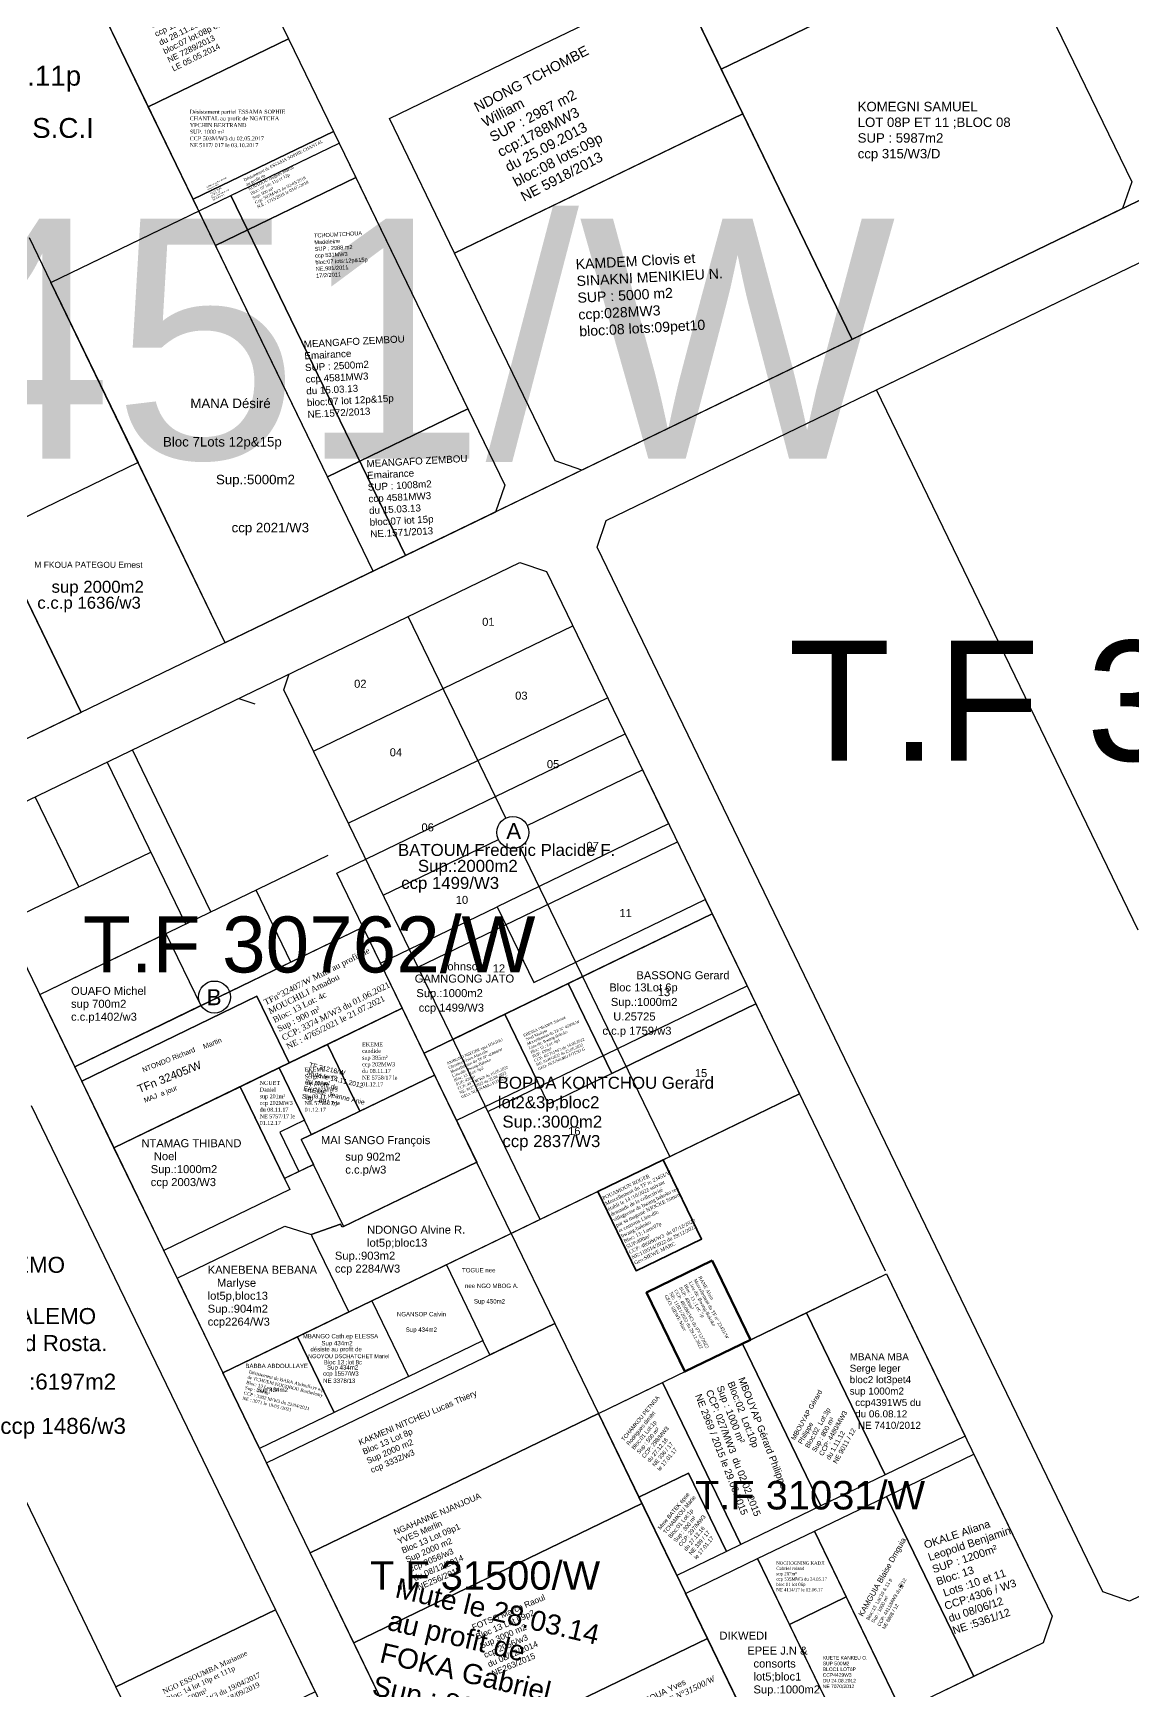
# Model space of a CAD drawing. Header units: millimetres. Extents: x 590121 to 927379, y 438565 to 1441738.
# Drawn here: x 925774.1 to 926048.8, y 1439923.9 to 1440338.2 of the extents above; entities that cross this region are included whole.
import ezdxf

# ---------------------------------------------------------------- set-up
doc = ezdxf.new("R2010")
doc.units = ezdxf.units.MM
doc.header["$LTSCALE"] = 10
for name, color, linetype in [('end maj 26 02 2021', 30, 'Continuous'), ('MAJ AVRIL 2021', 7, 'Continuous'), ('MAJ JUILLET 2021', 7, 'Continuous')]:
    doc.layers.add(name, color=color, linetype=linetype)
doc.styles.get("Standard").update_dxf_attribs({"font": 'arial.ttf'})
doc.styles.add('Times 1.0', font='times.ttf', dxfattribs={"width": 0.99, "height": 1})

msp = doc.modelspace()

# ---------------------------------------------------------------- linework, layer by layer
at = {"flags": 128}
for points in [[(925907.77, 1440100.66), (925918.66, 1440078.16), (925902.89, 1440070.53), (925891.99, 1440093.02)], [(925891.99, 1440093.02), (925900.14, 1440076.2), (925879.91, 1440066.42), (925871.77, 1440083.24)], [(925942.56, 1439936.97), (925958.9, 1439903.22), (925922.89, 1439885.79), (925906.55, 1439919.55)]]:
    msp.add_lwpolyline(points, close=True, dxfattribs=at)
at = {"color": 6, "lineweight": 35, "flags": 128}
msp.add_lwpolyline([(925931.54, 1440056.62), (925941.12, 1440036.81), (925924.75, 1440028.89), (925915.18, 1440048.7)], close=True, dxfattribs=at)
at = {"color": 0, "lineweight": 50, "flags": 128}
msp.add_lwpolyline([(925943.73, 1440031.41), (925953.31, 1440011.61), (925936.94, 1440003.69), (925927.36, 1440023.49)], close=True, dxfattribs=at)
at = {"color": 0, "flags": 128}
for points in [[(925987.34, 1440028.08), (926028.73, 1439942.57), (926026.41, 1439935.89), (925958.9, 1439903.21), (925915.33, 1439993.23)], [(925915.33, 1439993.23), (925931.33, 1440000.97), (925950.93, 1439960.47), (925947.34, 1439958.73), (925937.85, 1439978.33), (925925.45, 1439972.33)]]:
    msp.add_lwpolyline(points, close=True, dxfattribs=at)
msp.add_lwpolyline([(925951.33, 1440010.65), (925970.94, 1439970.15), (925950.93, 1439960.47), (925931.33, 1440000.97)], dxfattribs=at)
at = {"layer": 'end maj 26 02 2021', "linetype": 'ByBlock'}
for p, q in [((926208.25, 1440372.75), (925754.59, 1440153.17)), ((925984.82, 1440249.05), (926218.85, 1440362.32)), ((925879.41, 1440283.21), (925951.42, 1440318.06)), ((925951.42, 1440318.06), (925978.71, 1440261.66)), ((925778.53, 1440275.86), (925823.49, 1440297.65)), ((925773.09, 1440287.11), (925778.53, 1440275.86)), ((925904.52, 1440231.31), (925879.41, 1440283.21)), ((925778.53, 1440275.86), (925800.32, 1440230.85)), ((925978.71, 1440261.66), (925911.2, 1440228.99)), ((926050.17, 1440114.04), (925984.82, 1440249.05)), ((925800.32, 1440230.85), (925728.31, 1440196)), ((925822.1, 1440185.85), (925800.32, 1440230.85)), ((925911.2, 1440228.99), (925904.52, 1440231.31)), ((925786.1, 1440168.42), (925764.32, 1440213.42)), ((925892.2, 1440142.01), (925867.81, 1440192.41)), ((925844.12, 1440158.73), (925908.93, 1440190.1)), ((925900.75, 1440041.72), (925836.71, 1440174.03)), ((925852.83, 1440140.73), (925917.64, 1440172.09)), ((925849.98, 1440128.24), (925921.99, 1440163.09)), ((925921.99, 1440163.09), (925932.88, 1440140.59)), ((925818.55, 1440118.59), (925798.95, 1440159.09)), ((925812.25, 1440115.54), (925792.65, 1440156.04)), ((925897.55, 1440140.15), (925926.35, 1440154.09)), ((925785.53, 1440124.82), (925774.64, 1440147.32)), ((925932.88, 1440140.59), (925890.02, 1440119.85)), ((925861.54, 1440122.72), (925890.35, 1440136.67)), ((925870.26, 1440104.72), (925935.06, 1440136.09)), ((925933.15, 1440057.4), (925895.69, 1440134.81)), ((925767.08, 1440115.89), (925803.54, 1440133.53)), ((925775.8, 1440097.89), (925847.8, 1440132.75)), ((925860.88, 1440105.74), (925849.98, 1440128.24)), ((925838.52, 1440106.03), (925829.8, 1440124.03)), ((925899.17, 1440100.94), (925942.03, 1440121.69)), ((925942.03, 1440121.69), (925943.78, 1440118.09)), ((925860.88, 1440105.74), (925890.02, 1440119.85)), ((925943.78, 1440118.09), (925871.77, 1440083.24)), ((925878.97, 1440086.72), (925943.78, 1440118.09)), ((925890.02, 1440119.85), (925899.17, 1440100.94)), ((925943.78, 1440118.09), (925965.56, 1440073.08)), ((925784.51, 1440079.89), (925856.52, 1440114.74)), ((925807.3, 1440113.14), (925816.01, 1440095.14)), ((925907.76, 1440100.68), (925918.65, 1440078.17)), ((925918.66, 1440078.16), (925907.77, 1440100.66)), ((925784.51, 1440079.89), (925775.8, 1440097.89)), ((925830.03, 1440097.48), (925786.25, 1440076.29)), ((925838.09, 1440080.83), (925830.03, 1440097.48)), ((925887.68, 1440068.72), (925952.49, 1440100.09)), ((925816.01, 1440095.14), (925784.51, 1440079.89)), ((925918.65, 1440078.17), (925954.65, 1440095.6)), ((925954.67, 1440095.59), (925918.66, 1440078.16)), ((925784.51, 1440079.89), (925784.51, 1440079.89)), ((925786.25, 1440076.29), (925784.51, 1440079.89)), ((925794.31, 1440059.64), (925786.25, 1440076.29)), ((925841.11, 1440061.65), (925874.42, 1440077.77)), ((925825.81, 1440074.89), (925838.26, 1440049.17)), ((925773.65, 1440070.19), (925834.64, 1439944.17)), ((925841.11, 1440061.65), (925851.62, 1440039.93)), ((925836.83, 1440051.91), (925844.12, 1440055.43)), ((925884.93, 1440056.05), (925851.29, 1440039.77)), ((925851.62, 1440039.93), (925884.93, 1440056.05)), ((925794.8, 1439924.89), (925733.81, 1440050.91)), ((925838.26, 1440049.17), (925806.76, 1440033.94)), ((925810.11, 1440027.01), (925837.02, 1440040.03)), ((925837.02, 1440040.03), (925843.57, 1440037.96)), ((925843.57, 1440037.96), (925850.93, 1440040.51)), ((925850.93, 1440040.51), (925843.57, 1440037.96)), ((925851.29, 1440039.77), (925850.93, 1440040.51)), ((925843.57, 1440037.96), (925843.83, 1440037.43)), ((925852.96, 1440018.58), (925843.83, 1440037.43)), ((925893.55, 1440038.23), (925904.44, 1440015.73)), ((925877.35, 1440030.39), (925886.5, 1440011.49)), ((925858.75, 1440021.39), (925867.9, 1440002.49)), ((925904.44, 1440015.73), (925888.24, 1440007.89)), ((925849.3, 1439993.48), (925840.15, 1440012.38)), ((925867.9, 1440002.49), (925886.5, 1440011.49)), ((925888.24, 1440007.89), (925886.5, 1440011.49)), ((925830.69, 1439984.48), (925821.54, 1440003.38)), ((925867.9, 1440002.49), (925849.3, 1439993.48)), ((925849.3, 1439993.48), (925830.69, 1439984.48)), ((925834.64, 1439944.17), (925794.8, 1439924.89))]:
    msp.add_line(p, q, dxfattribs=at)
at = {"layer": 'end maj 26 02 2021', "color": 3, "linetype": 'ByBlock'}
for p, q in [((925917.31, 1440216.38), (926218.85, 1440362.32)), ((925914.99, 1440209.7), (925917.31, 1440216.38)), ((926041.33, 1439948.67), (925914.99, 1440209.7)), ((925760.69, 1440140.57), (925895.71, 1440205.92)), ((925895.71, 1440205.92), (925902.39, 1440203.6)), ((925902.39, 1440203.6), (925986.97, 1440028.84)), ((925836.71, 1440174.03), (925838.1, 1440178.04)), ((925825.5, 1440171.94), (925829.51, 1440170.55)), ((925836.83, 1439971.79), (925758.37, 1440133.89)), ((925893.55, 1440038.23), (925860.88, 1440105.74)), ((925866.32, 1440094.49), (925838.09, 1440080.83)), ((925838.09, 1440080.83), (925794.31, 1440059.64)), ((926319.94, 1440077.96), (926048.01, 1439946.34)), ((925794.31, 1440059.64), (925825.81, 1440074.89)), ((925858.75, 1440021.39), (925965.56, 1440073.08)), ((925806.76, 1440033.94), (925794.31, 1440059.64)), ((925810.11, 1440027.01), (925821.54, 1440003.38)), ((925840.15, 1440012.38), (925858.75, 1440021.39)), ((925840.15, 1440012.38), (925821.54, 1440003.38)), ((926048.01, 1439946.34), (926041.33, 1439948.67))]:
    msp.add_line(p, q, dxfattribs=at)
at = {"layer": 'end maj 26 02 2021', "linetype": 'ByBlock', "ltscale": 0.0014}
for p, q in [((925823.54, 1440297.64), (925850.54, 1440310.7)), ((925850.54, 1440310.71), (925891.92, 1440225.19)), ((925867.12, 1440207.62), (925823.54, 1440297.64)), ((925891.92, 1440225.19), (925889.59, 1440218.5)), ((925937.11, 1439948.22), (925955.11, 1439956.94)), ((925955.11, 1439956.94), (925976.9, 1439911.92)), ((925958.9, 1439903.21), (925937.11, 1439948.22))]:
    msp.add_line(p, q, dxfattribs=at)
at = {"layer": 'end maj 26 02 2021', "color": 7, "linetype": 'ByBlock'}
for p, q in [((925775.8, 1440097.89), (925807.3, 1440113.14)), ((925856.52, 1440114.74), (925866.32, 1440094.49)), ((925965.56, 1440073.08), (925893.55, 1440038.23)), ((925893.55, 1440038.23), (925821.54, 1440003.38))]:
    msp.add_line(p, q, dxfattribs=at)
at = {"layer": 'end maj 26 02 2021', "color": 3, "linetype": 'ByBlock', "ltscale": 0.0014, "flags": 128}
msp.add_lwpolyline([(925714.14, 1440503.13), (926158.15, 1440477.71), (926165.32, 1440472.92), (926210.57, 1440379.43), (926208.25, 1440372.75), (925859.05, 1440203.73)], close=True, dxfattribs=at)
msp.add_lwpolyline([(925714.14, 1440503.13), (926158.15, 1440477.71), (926165.32, 1440472.92), (926210.57, 1440379.43), (926208.25, 1440372.75), (925859.05, 1440203.73)], close=True, dxfattribs=at)
at = {"layer": 'end maj 26 02 2021', "color": 3, "linetype": 'ByBlock', "lineweight": -3, "ltscale": 0.0014, "flags": 128}
for points in [[(925714.14, 1440503.13), (926158.15, 1440477.71), (926165.32, 1440472.92), (926210.57, 1440379.43), (926208.25, 1440372.75), (925859.05, 1440203.73)], [(925764.32, 1440213.42), (925786.1, 1440168.42), (925768.1, 1440159.71), (925746.31, 1440204.71)], [(925830.03, 1440097.48), (925838.09, 1440080.83), (925794.31, 1440059.64), (925786.25, 1440076.29)], [(925915.33, 1439993.23), (925958.9, 1439903.22), (925891.38, 1439870.54), (925884.71, 1439872.86), (925843.32, 1439958.38)], [(925834.64, 1439944.17), (925872.11, 1439866.76), (925869.79, 1439860.08), (925834.45, 1439842.98), (925794.8, 1439924.89)]]:
    msp.add_lwpolyline(points, close=True, dxfattribs=at)
at = {"layer": 'end maj 26 02 2021', "linetype": 'ByBlock', "ltscale": 0.0014, "flags": 128}
for points in [[(926007.14, 1440386.52), (926018.05, 1440364.02), (925946.04, 1440329.17), (925935.15, 1440351.67)], [(925837.94, 1440336.75), (925854.72, 1440302.08), (925819.66, 1440285.11), (925802.89, 1440319.78)], [(925987.34, 1440028.08), (926006.95, 1439987.58), (925986.94, 1439977.89), (925967.34, 1440018.4)], [(925967.34, 1440018.4), (925986.94, 1439977.9), (925970.94, 1439970.15), (925951.34, 1440010.66)], [(925904.44, 1440015.73), (925915.33, 1439993.23), (925843.32, 1439958.38), (925832.43, 1439980.88)], [(925915.33, 1439993.23), (925926.22, 1439970.73), (925854.21, 1439935.88), (925843.32, 1439958.38)], [(926009.12, 1439983.08), (926028.73, 1439942.57), (926026.41, 1439935.89), (926009.08, 1439927.5), (925987.3, 1439972.51)], [(925987.3, 1439972.51), (926009.08, 1439927.5), (925991.08, 1439918.79), (925969.3, 1439963.8)], [(925926.22, 1439970.73), (925942.56, 1439936.97), (925870.55, 1439902.12), (925854.21, 1439935.88)], [(925977.23, 1439947.38), (925991.07, 1439918.78), (925976.9, 1439911.92), (925963.06, 1439940.52)]]:
    msp.add_lwpolyline(points, close=True, dxfattribs=at)
at = {"layer": 'end maj 26 02 2021', "linetype": 'ByBlock', "flags": 128}
msp.add_lwpolyline([(926018.05, 1440364.02), (926048.55, 1440301.01), (926046.22, 1440294.33), (925978.71, 1440261.66), (925946.04, 1440329.17)], close=True, dxfattribs=at)
at = {"layer": 'end maj 26 02 2021', "linetype": 'ByBlock', "lineweight": -3, "ltscale": 0.0014, "flags": 128}
for points in [[(925826.76, 1440359.86), (925837.94, 1440336.75), (925802.89, 1440319.78), (925791.7, 1440342.89)], [(925826.76, 1440359.86), (925837.94, 1440336.75), (925802.89, 1440319.78), (925791.7, 1440342.89)], [(925935.15, 1440351.67), (925951.42, 1440318.06), (925915.41, 1440300.64), (925879.41, 1440283.21), (925863.14, 1440316.83), (925899.15, 1440334.25)]]:
    msp.add_lwpolyline(points, close=True, dxfattribs=at)
at = {"layer": 'end maj 26 02 2021', "color": 150, "linetype": 'ByBlock', "lineweight": -3, "ltscale": 0.0014, "flags": 128}
for points in [[(925837.94, 1440336.75), (925854.72, 1440302.08), (925819.66, 1440285.11), (925802.89, 1440319.78)], [(925837.95, 1440336.75), (925849.13, 1440313.64), (925814.07, 1440296.67), (925802.89, 1440319.78)], [(925778.53, 1440275.86), (925850.54, 1440310.71), (925891.92, 1440225.19), (925889.6, 1440218.51), (925822.1, 1440185.85)], [(925778.54, 1440275.86), (925823.49, 1440297.65), (925867.11, 1440207.63), (925822.1, 1440185.84)], [(925847.67, 1440085.46), (925866.32, 1440094.49), (925874.41, 1440077.77), (925855.76, 1440068.74)], [(925847.67, 1440085.46), (925855.76, 1440068.74), (925843.64, 1440062.88), (925841.9, 1440066.48), (925835.55, 1440079.6)], [(925835.55, 1440079.6), (925841.9, 1440066.48), (925835.76, 1440063.51), (925840.52, 1440053.69), (925836.92, 1440051.95), (925825.81, 1440074.89)], [(925937.85, 1439978.33), (925947.34, 1439958.73), (925934.94, 1439952.73), (925925.45, 1439972.32)], [(925969.28, 1439963.79), (925977.23, 1439947.38), (925963.06, 1439940.52), (925955.11, 1439956.94)]]:
    msp.add_lwpolyline(points, close=True, dxfattribs=at)
at = {"layer": 'end maj 26 02 2021', "color": 150}
for points in [[(925849.13, 1440313.64), (925854.72, 1440302.09), (925819.66, 1440285.11), (925814.07, 1440296.67)], [(925834.64, 1439944.17), (925844.56, 1439923.68), (925824.64, 1439914.04), (925834.55, 1439893.56), (925814.64, 1439883.92), (925794.8, 1439924.89)]]:
    msp.add_lwpolyline(points, close=True, dxfattribs=at)
at = {"layer": 'end maj 26 02 2021', "linetype": 'ByBlock', "ltscale": 0.0014, "flags": 128}
for points in [[(925854.72, 1440302.08), (925882.7, 1440244.28), (925847.63, 1440227.33), (925819.66, 1440285.11), (925854.71, 1440302.08)], [(925854.72, 1440302.08), (925882.7, 1440244.28)], [(925882.7, 1440244.28), (925891.92, 1440225.19), (925889.6, 1440218.51), (925859.05, 1440203.73), (925847.63, 1440227.33), (925882.7, 1440244.28)]]:
    msp.add_lwpolyline(points, dxfattribs=at)
at = {"layer": 'end maj 26 02 2021', "color": 3, "linetype": 'ByBlock', "flags": 128}
msp.add_lwpolyline([(925866.32, 1440094.49), (925874.41, 1440077.77), (925841.1, 1440061.65), (925844.12, 1440055.43), (925836.92, 1440051.95), (925825.81, 1440074.89), (925838.09, 1440080.83)], close=True, dxfattribs=at)
at = {"layer": 'end maj 26 02 2021', "linetype": 'ByBlock', "flags": 128}
msp.add_lwpolyline([(925874.42, 1440077.77), (925884.93, 1440056.05), (925851.29, 1440039.77), (925850.93, 1440040.51)], dxfattribs=at)
at = {"layer": 'end maj 26 02 2021', "linetype": 'ByBlock', "lineweight": -3, "ltscale": 0.0014, "flags": 128}
msp.add_lwpolyline([(925858.75, 1440021.39), (925867.9, 1440002.49), (925849.3, 1439993.48), (925840.15, 1440012.38), (925858.75, 1440021.39)], dxfattribs=at)
at = {"layer": 'end maj 26 02 2021', "color": 3, "flags": 128}
msp.add_lwpolyline([(925942.56, 1439936.97), (925958.89, 1439903.22), (925891.38, 1439870.54), (925884.71, 1439872.86), (925870.55, 1439902.12)], close=True, dxfattribs=at)
at = {"layer": 'end maj 26 02 2021', "linetype": 'ByBlock'}
for centre in [(925893.95, 1440138.41), (925819.41, 1440097.3)]:
    msp.add_circle(centre, 4, dxfattribs=at)
at = {"layer": 'MAJ AVRIL 2021', "flags": 128}
msp.add_lwpolyline([(925840.15, 1440012.38), (925849.29, 1439993.47), (925830.69, 1439984.48), (925821.54, 1440003.38)], close=True, dxfattribs=at)
at = {"layer": 'MAJ JUILLET 2021', "color": 3, "flags": 128}
msp.add_lwpolyline([(925856.52, 1440114.74), (925866.32, 1440094.49), (925838.09, 1440080.83), (925830.03, 1440097.48), (925786.25, 1440076.26), (925784.51, 1440079.89), (925816.01, 1440095.14)], close=True, dxfattribs=at)

# ---------------------------------------------------------------- texts
at = {"attachment_point": 1}
for s, insert, char_height, width, rotation in [('{\\fTimes New Roman|b0|i0|c0|p18;EBESSA OBAMA Salomé\\P Noel Marlyse\\P\\C1;Morcellement du TF N° 45908/W\\P\\C256;Lieu-dit: Bwang-Bakoko  \\PBloc: 13 ;\\C1; \\C7;Lot: 6p1\\C1;\\P\\C256;SUP: 438m²\\PCCP: 4577M/W3 du 16.08.2022\\PNE: 8146/2022 du 25.08.2022\\PGEO: NOUNAMO FOTSO G }', (925896.45, 1440087.95), 0.6841, 23.2213, 23.6833), ('{\\fTimes New Roman|b0|i0|c0|p18;AMBONO NSEGBE epse DJADJO \\PChristine Elvire Marcelle \\P\\C1;Morcellement du TF N° 45908/W\\P\\C256;Lieu-dit: Bwang-Bakoko  \\PBloc: 13 ;\\C1; \\C7;Lot: 6p2\\C1;\\P\\C256;SUP: 420m²\\PCCP: 4577M/W3 du 16.08.2022\\PNE: 8127/2022 du 25.08.2022\\PGEO: NOUNAMO FOTSO G }', (925877.32, 1440080.95), 0.6841, 23.2213, 23.6833), ('\\A1;NGAHANNE NYANJOUA Yves\\P{\\fTimes New Roman|b0|i1|c0|p18;\\C1;MORCELLEMENT DU TF N°31500/W\\fTimes New Roman|b0|i0|c0|p18;\\C0;\\PLieu-dit: Bwang-bakoko\\PBloc : 13 ; Lot: 12p2\\PSUP: 1500m²\\PCCP: 1371M /W3 du 28.01.2022\\PNE: 8430/2022 le 07.07.2022\\PGEO: NOUNAMO FOTSO G}', (925910.53, 1439914.16), 1.5, 65.3396, 26.0536)]:
    msp.add_mtext(s, dxfattribs=dict(at, insert=insert, char_height=char_height, width=width, rotation=rotation))
at = {"color": 0, "insert": (925941.01, 1440027.69), "char_height": 0.83107, "width": 26.3428, "attachment_point": 1, "rotation": 298.9688}
msp.add_mtext('\\A1;{\\fTimes New Roman|b0|i0|c0|p18;RANE Alain \\P\\C1;Morcellement du TF n° 23451/W\\C256;      \\PLieu dit: Bwang-Bakoko \\PBloc : 13 ; Lot: 7p                                                      SUP: 400m²                                                          CCP: 4850M/W3 du 07/12/2022                              NE: 11921/2022 du 29.12.2022                             \\C3;GEO: SIEWE Marc}', dxfattribs=at)
at = {"color": 0, "insert": (925920.92, 1439986.84), "char_height": 1, "attachment_point": 1, "rotation": 50.57}
msp.add_mtext('{\\fArial|b0|i0|c0|p34;TCHAMKOU PETNGA\\PRodrigues dimitri\\PBloc:01 Lot:1p\\PSup : 500 m²\\PCCP: 298/MW3 \\Pdu 27.12.16\\PNE 336 / 17\\Ple 17.01.17}', dxfattribs=at)
at = {"layer": 'end maj 26 02 2021', "linetype": 'ByBlock'}
for s, height, p in [('Bloc 7 Lots 8p.9p.10p.11p', 4.9623, (925705.57, 1440325.06)), ('Résidence Hoteliére BANKOP  S.C.I', 4.9623, (925676.79, 1440312.01)), ('01', 2, (925886.29, 1440190.07)), ('01', 2, (925886.29, 1440190.07)), ('02', 2, (925854.3, 1440174.59)), ('02', 2, (925854.3, 1440174.59)), ('03', 2, (925894.53, 1440171.62)), ('03', 2, (925894.53, 1440171.62)), ('04', 2, (925863.2, 1440157.46)), ('04', 2, (925863.2, 1440157.46)), ('05', 2, (925902.45, 1440154.5)), ('05', 2, (925902.45, 1440154.5)), ('06', 2, (925871.12, 1440138.69)), ('06', 2, (925871.12, 1440138.69)), ('A', 4, (925892.32, 1440136.78)), ('A', 4, (925892.32, 1440136.78)), ('BATOUM Frederic Placide F.', 3, (925865.27, 1440132.55)), ('07', 2, (925912.34, 1440134.08)), ('07', 2, (925912.34, 1440134.08)), ('Sup.:2000m2', 3, (925870.24, 1440128.57)), ('ccp 1499/W3', 3, (925866.07, 1440124.31)), ('10', 2, (925879.69, 1440120.57)), ('10', 2, (925879.69, 1440120.57)), ('11', 2, (925920.58, 1440117.28)), ('11', 2, (925920.58, 1440117.28)), ('Johnson ', 2, (925876.21, 1440103.95)), ('12', 2, (925888.93, 1440103.45)), ('12', 2, (925888.93, 1440103.45)), ('GAMNGONG JATO', 2, (925869.45, 1440100.91)), ('Bloc 13Lot 6p', 2, (925918.05, 1440098.7)), ('BASSONG Gerard', 2, (925924.81, 1440101.74)), ('B', 4, (925817.47, 1440095.25)), ('B', 4, (925817.47, 1440095.25)), ('Sup.:1000m2', 2, (925869.85, 1440097.27)), ('Sup.:1000m2', 2, (925918.45, 1440095.07)), ('13', 2, (925930.15, 1440097.52)), ('13', 2, (925930.15, 1440097.52)), ('ccp 1499/W3', 2, (925870.44, 1440093.64)), ('U.25725', 2, (925919.05, 1440091.43)), ('c.c.p 1759/w3', 2, (925916.34, 1440087.87)), ('14', 2, (925898.16, 1440084.01)), ('14', 2, (925898.16, 1440084.01)), ('BOPDA KONTCHOU Gerard', 3, (925890.19, 1440074.37)), ('15', 2, (925939.41, 1440077.28)), ('15', 2, (925939.41, 1440077.28)), ('lot2&3p;bloc2', 3, (925890.19, 1440069.51)), (' Sup.:3000m2', 3, (925890.19, 1440064.65)), ('16', 2, (925907.75, 1440062.78)), ('16', 2, (925907.75, 1440062.78)), (' ccp 2837/W3', 3, (925890.19, 1440059.79))]:
    msp.add_text(s, height=height, dxfattribs=at).set_placement(p)
at = {"layer": 'end maj 26 02 2021', "color": 1, "linetype": 'ByBlock'}
for s, height, p in [('T F 23451/W', 60, (925505.16, 1440231.84)), ('T F 23451/W', 60, (925505.16, 1440231.84)), ('T F 23451/W', 60, (925505.16, 1440231.84)), ('T F 23451/W', 60, (925505.16, 1440231.84)), ('T.F 30760/W', 30, (925962.73, 1440156.33)), ('T.F 30760/W', 30, (925962.73, 1440156.33)), ('T.F 30760/W', 30, (925962.73, 1440156.33)), ('T.F 30760/W', 30, (925962.73, 1440156.33)), ('T.F 30762/W', 14, (925786.57, 1440103.43)), ('T.F 30762/W', 14, (925786.57, 1440103.43)), ('T.F 31031/W', 7.1208, (925939.46, 1439969.23)), ('T.F 31500/W', 7.1208, (925858.28, 1439949.17))]:
    msp.add_text(s, height=height, dxfattribs=at).set_placement(p)
at = {"layer": 'end maj 26 02 2021', "color": 7, "linetype": 'ByBlock'}
for s, height, p in [('MANA Désiré', 2.3733, (925813.39, 1440244.48)), ('Bloc 7Lots 12p&15p', 2.3733, (925806.56, 1440234.87)), (' Sup.:5000m2', 2.3733, (925818.88, 1440225.44)), ('  ccp 2021/W3', 2.3733, (925821.86, 1440213.43)), ('M FKOUA PATEGOU Ernest', 1.5, (925774.44, 1440204.56)), ('sup 2000m2', 3, (925778.73, 1440198.33)), ('c.c.p 1636/w3', 3, (925775.17, 1440194.34)), ('sup 700m2', 2, (925783.58, 1440094.61)), ('sup 700m2', 2, (925783.58, 1440094.61)), ('sup 700m2', 2, (925783.58, 1440094.61)), ('sup 700m2', 2, (925783.58, 1440094.61)), ('OUAFO Michel', 2, (925783.58, 1440097.84)), ('OUAFO Michel', 2, (925783.58, 1440097.84)), ('OUAFO Michel', 2, (925783.58, 1440097.84)), ('OUAFO Michel', 2, (925783.58, 1440097.84)), ('c.c.p1402/w3', 2, (925783.58, 1440091.37)), ('c.c.p1402/w3', 2, (925783.58, 1440091.37)), ('c.c.p1402/w3', 2, (925783.58, 1440091.37)), ('c.c.p1402/w3', 2, (925783.58, 1440091.37)), ('NTAMAG THIBAND', 2, (925801.17, 1440059.76)), ('MAI SANGO François', 2, (925846.02, 1440060.53)), ('   Sup.:1000m2', 2, (925801.17, 1440053.28)), ('    Noel', 2, (925801.17, 1440056.52)), ('sup 902m2', 2, (925852.1, 1440056.4)), ('c.c.p/w3', 2, (925852.1, 1440053.16)), ('   ccp 2003/W3', 2, (925801.17, 1440050.04)), ('NDONGO Alvine R.', 2, (925857.54, 1440038.14)), ('lot5p;bloc13', 2, (925857.54, 1440034.9)), ('NGALEMO', 4, (925754.15, 1440028.37)), ('Sup.:903m2', 2, (925849.51, 1440031.66)), ('ccp 2284/W3', 2, (925849.51, 1440028.43)), ('KANEBENA BEBANA', 2, (925817.72, 1440028.12)), ('   Marlyse', 2, (925817.72, 1440024.88)), ('TOGUE nee ', 1.09, (925881.26, 1440028.48)), ('lot5p,bloc13', 2, (925817.72, 1440021.64)), ('nee NGO MBOG A.', 1.0897, (925882.01, 1440024.57)), ('NGALEMO', 4, (925761.91, 1440015.57)), ('Sup.:904m2', 2, (925817.72, 1440018.41)), ('NGANSOP Calvin', 1.0897, (925864.99, 1440017.49)), ('Sup 450m2', 1.09, (925884.24, 1440020.7)), ('ccp2264/W3', 2, (925817.72, 1440015.17)), ('Sup 434m2', 1.09, (925867.21, 1440013.62)), ('Edmond Rosta.', 4, (925754.15, 1440008.81)), ('MBANGO Cath.ep ELESSA', 1.0897, (925841.46, 1440011.99)), ('Sup 434m2', 1.09, (925846.14, 1440010.24)), ('BABBA ABDOULLAYE', 1.0897, (925827.14, 1440004.56)), ('Sup.:6197m2', 4, (925761.62, 1439999.18)), ('Sup 434m2', 1.09, (925830, 1439998.57)), ('ccp 1486/w3', 4, (925765.93, 1439988.11))]:
    msp.add_text(s, height=height, dxfattribs=at).set_placement(p)
for s, height, p in [('NTONDO Richard', 1.2492, (925801.67, 1440078.44)), ('NTONDO Richard', 1.2492, (925801.67, 1440078.44)), ('NTONDO Richard', 1.2492, (925801.67, 1440078.44)), ('NTONDO Richard', 1.2492, (925801.67, 1440078.44)), ('Martin', 1.249, (925816.87, 1440084.27)), ('Martin', 1.249, (925816.87, 1440084.27)), ('Martin', 1.249, (925816.87, 1440084.27)), ('Martin', 1.249, (925816.87, 1440084.27))]:
    msp.add_text(s, height=height, rotation=21.8277, dxfattribs=at).set_placement(p)
at = {"layer": 'end maj 26 02 2021', "color": 1, "linetype": 'ByBlock'}
for s, height, p in [('TFn 32405/W ', 2, (925800.65, 1440073.27)), ('MAJ  a jour', 1.2492, (925802.08, 1440070.84))]:
    msp.add_text(s, height=height, rotation=21.8277, dxfattribs=at).set_placement(p)
at = {"layer": 'end maj 26 02 2021', "color": 1, "linetype": 'ByBlock', "lineweight": -3}
msp.add_text('désiste au profit de', height=1.0897, dxfattribs=at).set_placement((925843.39, 1440008.74))
at = {"layer": 'end maj 26 02 2021', "color": 7, "linetype": 'ByBlock', "lineweight": -3}
for s, height, p in [('NGOYOU DSCHATCHET Mariel', 1, (925842.81, 1440007.03)), ('Bloc 13 ;lot 8c', 1.0897, (925846.72, 1440005.49)), ('ccp 1557/W3', 1.0897, (925846.56, 1440002.66)), ('NE 3378/13', 1.09, (925846.56, 1440000.85)), ('Sup 434m2', 1.09, (925847.54, 1440004.2))]:
    msp.add_text(s, height=height, dxfattribs=at).set_placement(p)
at = {"layer": 'end maj 26 02 2021', "linetype": 'ByBlock', "ltscale": 0.0014}
for s, height, p in [('Serge leger', 1.7629, (925978.11, 1440003.65)), ('MBANA MBA', 1.763, (925978.11, 1440006.51)), ('bloc2 lot3pet4', 1.7629, (925978.11, 1440000.8)), ('sup 1000m2', 1.763, (925978.11, 1439997.94)), ('  ccp4391W5 du', 1.7629, (925978.11, 1439995.09)), ('  du 06.08.12', 1.7629, (925978.11, 1439992.24)), ('   NE 7410/2012', 1.7629, (925978.11, 1439989.38)), ('SUP 500M2', 0.881, (925971.39, 1439930.29)), ('KUETE KANKEU O.', 0.8814, (925971.39, 1439931.72)), ('CCP4429W3', 0.881, (925971.39, 1439927.44)), ('BLOC1 LOT6P', 0.8814, (925971.39, 1439928.86)), ('DU 24.08.2012', 0.8814, (925971.39, 1439926.01)), ('NE 7070/2012', 0.8814, (925971.39, 1439924.58))]:
    msp.add_text(s, height=height, dxfattribs=at).set_placement(p)
at = {"layer": 'end maj 26 02 2021', "color": 0, "linetype": 'ByBlock'}
for s, p in [('DIKWEDI', (925945.56, 1439936.7)), ('EPEE J.N &', (925952.52, 1439932.96)), ('  consorts', (925952.52, 1439929.72)), ('  lot5;bloc1', (925952.52, 1439926.48)), ('  Sup.:1000m2', (925952.52, 1439923.25))]:
    msp.add_text(s, height=2, dxfattribs=at).set_placement(p)
at = {"layer": 'end maj 26 02 2021', "linetype": 'ByBlock', "attachment_point": 1}
for s, insert, char_height, width, rotation in [('SCI le NOUN\\PSUP : 1000 m2\\Pccp 1876MW3\\Pdu 28.11.2013\\Pbloc:07 lot:08p et 11p\\PNE 7289/2013\\PLE 05.05.2014', (925802.12, 1440342.88), 1.45, 46.9937, 26.2744), ('NDONG TCHOMBE \\PWilliam\\PSUP : 2987 m2\\Pccp:1788MW3\\Pdu 25.09.2013\\Pbloc:08 lots:09p\\PNE 5918/2013', (925883.93, 1440320.58), 2.5191, 90.25, 27.5629), ('ESSAMA Sophie chantal\\Pépse WAJEM\\PSUP : 1000 m2\\Pccp 4218MW3\\Pdu 07.03.12\\Pbloc:07 lot:12p et 11p\\PNE 2762/2012', (925817.39, 1440299.8), 0.3541, 11.4772, 26.2744), ('TCHOUMTCHOUA\\PMadeleine\\PSUP : 2988 m2\\Pccp 531MW3\\Pbloc:07 lots:12p&15p\\PNE.981/2011\\P17/2/2011', (925844.26, 1440288.07), 1, 64.4833, 3.0625), ('KAMDEM Clovis et\\PSINAKNI MENIKIEU N.\\PSUP : 5000 m2\\Pccp:028MW3\\Pbloc:08 lots:09pet10 ', (925909.59, 1440281.68), 2.5191, 90.226, 3.0625), ('MEANGAFO ZEMBOU\\PEmairance\\PSUP : 2500m2\\Pccp 4581MW3\\Pdu 15.03.13\\Pbloc:07 lot 12p&15p\\PNE.1572/2013', (925841.68, 1440261.34), 1.7587, 62.98, 3.0625), ('MEANGAFO ZEMBOU\\PEmairance\\PSUP : 1008m2\\Pccp 4581MW3\\Pdu 15.03.13\\Pbloc:07 lot 15p\\PNE.1571/2013', (925857.36, 1440231.45), 1.7587, 62.98, 3.0625), ('{\\fArial|b0|i0|c0|p34;OKALE Aliana \\PLeopold Benjamin\\PSUP : 1200m²\\PBloc: 13       \\P Lots :10 et 11\\PCCP:4306 / W3 \\Pdu 08/06/12\\PNE :5361/12}', (925996.43, 1439961.22), 1.9315, 174.66, 18.4561)]:
    msp.add_mtext(s, dxfattribs=dict(at, insert=insert, char_height=char_height, width=width, rotation=rotation))
at = {"layer": 'end maj 26 02 2021', "linetype": 'ByBlock', "insert": (925980.11, 1440321.02), "char_height": 2.355, "width": 247.4593, "attachment_point": 1}
msp.add_mtext('KOMEGNI SAMUEL\\PLOT 08P ET 11 ;BLOC 08\\PSUP : 5987m2\\Pccp 315/W3/D', dxfattribs=at)
at = {"layer": 'end maj 26 02 2021', "color": 150, "linetype": 'ByBlock', "lineweight": -3, "ltscale": 0.0014, "attachment_point": 1, "style": 'Times 1.0'}
for s, insert, char_height, width in [('{\\fTimes New Roman|b0|i0|c186|p18;\\C1;Désistement\\fTimes New Roman|b0|i0|c0|p18; partiel\\fTimes New Roman|b0|i0|c186|p18; ESSAMA SOPHIE CHANTAL au profit de\\C256; NGATCHA YPCHIN BERTRAND\\PSUP. 1000 m²\\PCCP 503M/W3 du 02.05.2017\\PNE 5117/ 017 le 03.10.2017}', (925813.25, 1440319.03), 1, 27.4828), ('{\\fTimes New Roman|b0|i0|c186|p18;EKEME }candide\\P{\\fTimes New Roman|b0|i0|c186|p18;sup }385{\\fTimes New Roman|b0|i0|c186|p18;m²\\Pccp 202MW3 du 08.11.17\\PNE 575}8{\\fTimes New Roman|b0|i0|c186|p18;/17 le 01.12.17}', (925856.3, 1440085.98), 1, 8.7388), ('NGUET Daniel\\P{\\fTimes New Roman|b0|i0|c186|p18;sup 2}01{\\fTimes New Roman|b0|i0|c186|p18;m²\\Pccp 202MW3 du 08.11.17\\PNE 575}7{\\fTimes New Roman|b0|i0|c186|p18;/17 le 01.12.17}', (925830.71, 1440076.33), 1, 8.7388), ('EKEME Serge honore\\Psup 250m²\\Pccp 202MW3 du 08.11.17\\PNE 5756/17 le 01.12.17', (925841.94, 1440079.62), 1, 8.7388), ('NOGHOGNING KADJI Gabriel roland\\Psup 287m²\\Pccp 535MW3 du 24.05.17\\Pbloc 01 lot 06p\\PNE 4114/17 le 12.06.17', (925959.77, 1439956.24), 0.8, 12.6374)]:
    msp.add_mtext(s, dxfattribs=dict(at, insert=insert, char_height=char_height, width=width))
at = {"layer": 'end maj 26 02 2021', "attachment_point": 1}
for s, width, heights, insert, char_height, rotation in [('{\\fTimes New Roman|b0|i0|c0|p18;\\C1;Désistement de ESSAMA SOPHIE CHANTAL\\Pau profit de\\C256;\\PKOUDJOU Hugues Marlin\\PBloc: 07 lot: 11p et 12p\\PSup: 500 m²\\PCcp: 503M/W3 du 02/05/2018\\PN.E : 1715/2018 le 03/07/2018}', 126.9745, [49.26], (925826.59, 1440301.75), 0.75, 26.4976), ('{\\fTimes New Roman|b0|i0|c0|p18;NGO ESSOUMBA Marianne\\PBloc: 14 lot 10p et 111p\\PSup: 1500m²\\PCcp: 848M/W3 du 19/04/2017\\PNE:4787/2019 le 18/09/2019}', 101.0846, [26.26], (925806.29, 1439924.21), 1.2675, 25.1441)]:
    msp.add_mtext_dynamic_manual_height_columns(s, width=width, gutter_width=12.5, heights=heights, dxfattribs=dict(at, insert=insert, char_height=char_height, rotation=rotation))
at = {"layer": 'end maj 26 02 2021', "linetype": 'ByBlock', "attachment_point": 1}
for s, insert, char_height, rotation in [('{\\fArial|b0|i0|c0|p34;\\C1;TF 31216/W\\P\\C7;Muté le 14.11.2012\\Pau profit de\\PEKEME Jeanne Anie\\PSup : 891 m²}', (925843.22, 1440080.98), 1.2, 346.7045), ('{\\fArial|b0|i0|c0|p34;MBOUYAP Gérard Philippe\\PBloc:02  Lot:10p\\PSup : 1000 m²\\PCCP: 027/MW3  du 02.02.2015\\PNE 2969 / 2015 le 29.06.2015}', (925951.86, 1440002.51), 1.736, 291.2319), ('{\\fArial|b0|i0|c0|p34;MBOUYAP Gérard\\PPhilippe\\PBloc:02  Lot:3p\\PSup : 800 m²\\PCCP: 4480/MW3 \\Pdu 1.11.12\\PNE 9011 / 12}', (925963.37, 1439987.01), 1.2, 60.6736), ('{\\fArial|b0|i0|c0|p34;Mme BATEK épse\\PTCHAMKOU Marie\\PBloc:01 Lot:1p\\PSup : 300 m²\\PCCP: 297/MW3 \\Pdu 27.12.16\\PNE 339 / 17\\Ple 17.01.17}', (925930.1, 1439964.72), 1, 50.5688), ('\\A1;{\\fArial|b0|i0|c0|p34;KAMGUIA Blaise Dmguia\\P\\H0.611x;Bloc:13  Lot:10 & 11 p\\PSup : 1000 m²\\PCCP: 4411/MW3 du \\H0.7x;\\S16/08;\\H1.429x;/12\\PNE 6808 / 12}', (925980.16, 1439943.03), 1.401, 60.6736), ('\\P{\\fArial|b0|i0|c0|p34;Muté le 28.03.14\\Pau profit de\\PFOKA Gabriel\\PSup : 8000 m²}', (925867.32, 1439960.31), 5, 346.7045)]:
    msp.add_mtext(s, dxfattribs=dict(at, insert=insert, char_height=char_height, rotation=rotation))
at = {"layer": 'end maj 26 02 2021', "color": 1, "linetype": 'ByBlock', "insert": (925916.22, 1440047.36), "char_height": 0.9, "width": 18.0709, "attachment_point": 1, "rotation": 26.1459}
msp.add_mtext('\\A1;{\\fTimes New Roman|b0|i0|c0|p18;\\C3;POUAMOUN ROGER\\P\\C1;Morcellement du TF n: 23451/W\\Pétabli le 14 /10/2022 suivant demande de la collectivité villageoise de bwang bakoko rep par sa magesté NJOCKE Simon et consorts \\C7;Lieu-dit: bwang-bakoko\\PBloc: 13; Lots:07p\\PSUP:400m²\\PCCP: 4850M/W3  du 07/12/2022\\PNE:119514/2022 du 29/12/2022\\P\\C1;Geo:SIEWE MARC}', dxfattribs=at)
at = {"layer": 'end maj 26 02 2021', "linetype": 'ByBlock', "ltscale": 0.0014, "char_height": 1.5, "attachment_point": 1, "rotation": 23.214}
for s, insert, width in [('{\\C7;KAKMENI NITCHEU Lucas Thiery\\PBloc 13 Lot 8p\\PSup 2000 m2\\Pccp 3332/w3}', (925855.22, 1439986.58), 39.9), ('{\\C7;NGAHANNE NJANJOUA\\PYVES Merlin\\PBloc 13 Lot 09p1\\PSup 2000 m2\\Pccp 2056/w3\\Pdu 08/12/2014\\PNE256/2015}', (925863.98, 1439964.18), 31.2543), ('{\\C7;FOTSO Marco Raoul\\PBloc 13 Lot 09p2\\PSup 3000 m2\\Pccp 2056/w3\\Pdu 08/12/2014\\PNE263/2015}', (925883.53, 1439940.36), 31.2543)]:
    msp.add_mtext(s, dxfattribs=dict(at, insert=insert, width=width))
at = {"layer": 'MAJ AVRIL 2021', "insert": (925828.14, 1440004.06), "char_height": 0.8133, "attachment_point": 1, "rotation": 346.2519}
msp.add_mtext('\\A1;{\\fGeorgia|b0|i0|c0|p18;Désistement de BABA Abdoullaye a/p \\Pde TCHUEM KOUOBOU Barthelemy\\PBloc: 13 Lot: 8D \\PSup : 434 m²\\PCCP : 3302 M/W3 du 22/04/2021\\PNE : 3071 le 19/05 /2021}', dxfattribs=at)
at = {"layer": 'MAJ JUILLET 2021', "insert": (925831.55, 1440096.56), "char_height": 1.4159, "attachment_point": 1, "rotation": 26.8066}
msp.add_mtext('{\\fTimes New Roman|b0|i0|c0|p18;\\H1.053x;\\C1;TFn°32407/W Muté au profit de\\C256; \\PMOUCHILI Amadou  \\PBloc: 13 Lot: 4c\\PSup : 900 m²\\PCCP: 3374 M/W3 du 01.06.2021\\PNE : 4765/2021 le 21.07.2021}', dxfattribs=at)

doc.saveas('drawing.dxf')
